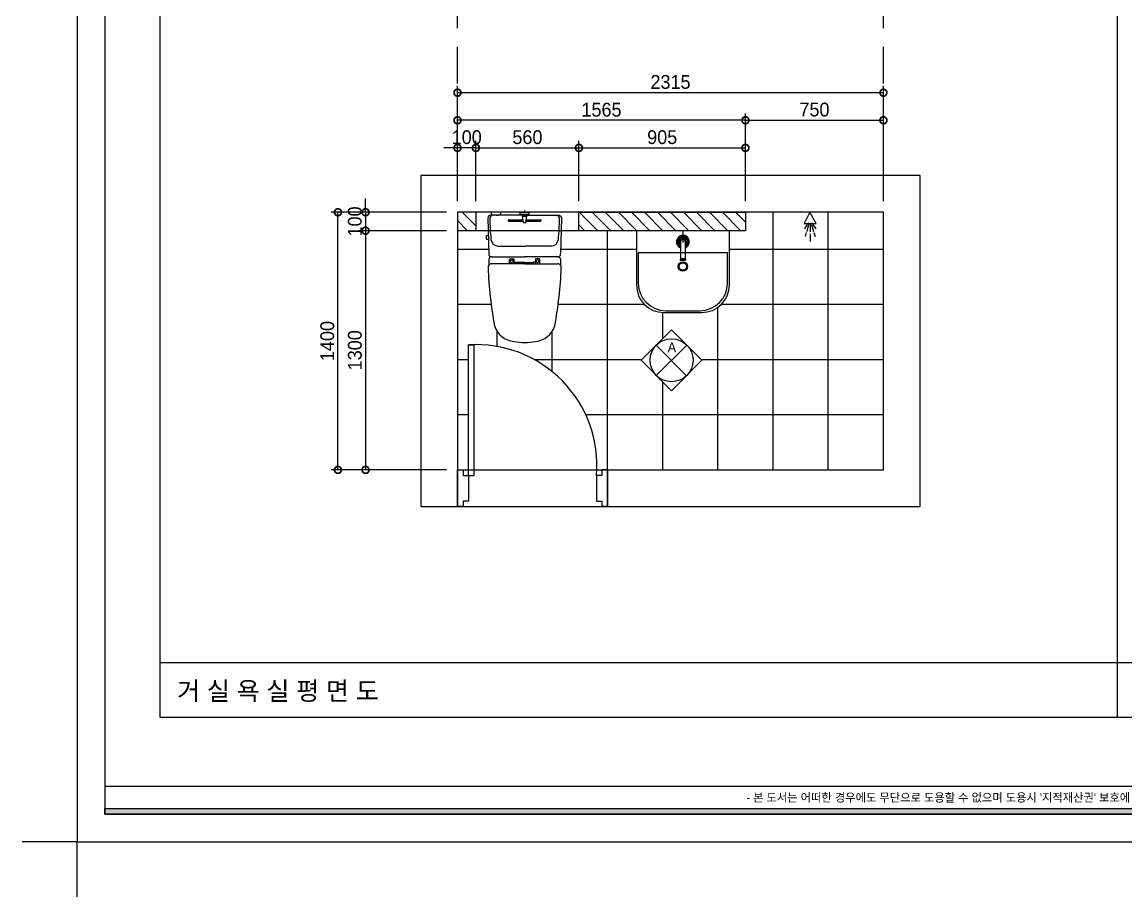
# Model space of a CAD drawing. Header units: inches. Extents: x 88414 to 587042, y -693500 to 27778.
# Drawn here: x 154236 to 160236, y -16874 to -12120 of the extents above; entities that cross this region are included whole.
import ezdxf
from ezdxf.enums import TextEntityAlignment as Align

# ---------------------------------------------------------------- set-up
doc = ezdxf.new("R2010")
doc.units = ezdxf.units.IN
doc.header["$LTSCALE"] = 50
doc.header["$MEASUREMENT"] = 0
doc.linetypes.add('DH-HID2', pattern=[1.2, 0.8, -0.4])
doc.linetypes.add('HIDDEN', pattern=[0.375, 0.25, -0.125])
for name, color, linetype in [('0-ELC TEXT', 7, 'Continuous'), ('03-WAL NEW', 3, 'Continuous'), ('06-FUR', 6, 'Continuous'), ('07-DIM', 5, 'Continuous'), ('07-DIM WAL', 5, 'Continuous'), ('3.기호.계단선', 30, 'Continuous'), ('BATH', 4, 'Continuous'), ('CO-BATH', 6, 'Continuous'), ('F-SYM', 7, 'Continuous'), ('fin', 5, 'Continuous'), ('FORM(YOURNAME)-11', 1, 'Continuous'), ('HL', 6, 'HIDDEN'), ('TOILET-1', 6, 'Continuous'), ('TT1', 7, 'Continuous'), ('도면층2', 2, 'Continuous'), ('도면층4', 4, 'Continuous'), ('도면층5', 5, 'Continuous'), ('면적', 3, 'Continuous'), ('욕실설비', 3, 'Continuous')]:
    doc.layers.add(name, color=color, linetype=linetype)
doc.styles.add('YOURNAME', font='HY울릉도M.TTF')
doc.styles.add('스타일1', font='HY울릉도M.TTF')
doc.styles.add('코레일둥고', font='Korail_Round_Gothic_Medium.ttf')
doc.dimstyles.new('30', dxfattribs={"dimscale": 30, "dimtxt": 2.5, "dimasz": 2.5, "dimexe": 1.25, "dimexo": 2, "dimtad": 1, "dimdec": 0, "dimtxsty": '스타일1', "dimblk": 'DOTSMALL', "dimcen": 2.5, "dimclrd": 1, "dimclre": 1, "dimclrt": 7, "dimadec": 0, "dimazin": 0, "dimtfac": 1, "dimtdec": 0, "dimtix": 1, "dimtmove": 0, "dimatfit": 3, "dimldrblk": 'DOTSMALL', "dimfxl": 0, "dimarcsym": 0})

# ---------------------------------------------------------------- blocks, each defined once
blk = doc.blocks.new('FORM-PLAN')
at = {"layer": 'FORM(YOURNAME)-11'}
h = blk.add_hatch(color=256, dxfattribs=at)
h.dxf.hatch_style = 1
h.paths.add_polyline_path([(-71444, 55115), (10556, 55115), (10556, 54915), (-71444, 54915)])
h.paths.add_polyline_path([(-71444, -2085), (10556, -2085), (10556, -2285), (-71444, -2285)])
at = {"layer": 'Defpoints', "color": 158}
blk.add_line((1346, -1285), (-71444, -1285), dxfattribs=at)
for points in [[(-71444, -2285), (10556, -2285), (10556, 55115), (-71444, 55115)], [(-69444, 53115), (-64, 53115), (-64, 1215), (-69444, 1215)]]:
    blk.add_lwpolyline(points, close=True, dxfattribs=at)
at = {"layer": 'Defpoints', "color": 1}
blk.add_lwpolyline([(-72444, -5285), (-72444, -3285), (-74444, -3285)], dxfattribs=at)
at = {"layer": 'FORM(YOURNAME)-11', "color": 250}
blk.add_lwpolyline([(-72444, -3285), (11556, -3285), (11556, 56115), (-72444, 56115)], close=True, dxfattribs=at)
at = {"layer": 'FORM(YOURNAME)-11'}
blk.add_lwpolyline([(-71444, -2085), (10556, -2085), (10556, -2285), (-71444, -2285)], close=True, dxfattribs=at)
at = {"layer": 'FORM(YOURNAME)-11', "color": 1, "style": 'YOURNAME'}
blk.add_text("- 본 도서는 어떠한 경우에도 무단으로 도용할 수 없으며 도용시 '지적재산권' 보호에 관한 법률에 의거, 법적 분쟁이 발생합니다.  또한 본 도서에 관한 모든 저작권은 당사에 있습니다. -", height=300, dxfattribs=at).set_placement((-32990, -1685), align=Align.MIDDLE_CENTER)
at = {"layer": 'FORM(YOURNAME)-11', "color": 3, "style": 'YOURNAME'}
for tag, height, p in [('1', 450, (9905, 18188)), ('2', 450, (9905, 17544)), ('3', 450, (9905, 16257)), ('4', 450, (9905, 14326)), ('5', 515, (9905, 12009)), ('6', 515, (9905, 9757)), ('7', 515, (9905, 7504)), ('8', 515, (9905, 5252)), ('9', 515, (9905, 2999)), ('10', 515, (5655, 811)), ('11', 515, (9905, 747)), ('12', 515, (5655, -1441)), ('13', 515, (9905, -1441))]:
    blk.add_attdef(tag, text='', height=height, dxfattribs=at).set_placement(p, align=Align.MIDDLE_RIGHT)
blk = doc.blocks.new('*U460')
at = {"layer": 'F-SYM', "xscale": 0.15, "yscale": 0.15, "zscale": 0.15}
blk.add_blockref('FORM-PLAN', (165403.1, -16081.8), dxfattribs=at)
blk = doc.blocks.new('B-003')
blk.add_line((0, 0), (0, -65))
at = {"layer": 'CO-BATH'}
for p, q in [((-252.5, 0), (-252.5, -295)), ((252.5, 0), (-252.5, 0)), ((252.5, -295), (252.5, 0)), ((-102.5, -445), (102.5, -445))]:
    blk.add_line(p, q, dxfattribs=at)
at = {"layer": 'CO-BATH', "color": 8}
for p, q in [((-12.5, -60), (-12.5, -150.5)), ((12.5, -60), (12.5, -150.5)), ((-242.5, -120), (-242.5, -285)), ((242.5, -120), (-242.5, -120)), ((-14.5, -155.5), (-14.5, -160.5)), ((-14.5, -160.5), (14.5, -160.5)), ((-13.5, -150.5), (-13.5, -155.5)), ((13.5, -150.5), (13.5, -155.5)), ((14.5, -155.5), (14.5, -160.5)), ((242.5, -285), (242.5, -120)), ((-92.5, -435), (92.5, -435))]:
    blk.add_line(p, q, dxfattribs=at)
at = {"layer": 'CO-BATH', "color": 251}
for p, q in [((-14.5, -155.5), (14.5, -155.5)), ((-13.5, -150.5), (13.5, -150.5))]:
    blk.add_line(p, q, dxfattribs=at)
at = {"layer": 'CO-BATH', "color": 8}
blk.add_circle((0, -195), 25, dxfattribs=at)
at = {"layer": 'CO-BATH', "color": 251}
blk.add_circle((0, -195), 20, dxfattribs=at)
at = {"layer": 'CO-BATH', "color": 8}
for centre, radius, start, end in [((0, -60), 35, 290.92481, 249.07514), ((0, -60), 12.5, 359.99998, 179.99998), ((-92.5, -285), 150, 180, 270), ((92.5, -285), 150, 270, 0)]:
    blk.add_arc(centre, radius, start, end, dxfattribs=at)
at = {"layer": 'CO-BATH', "color": 251}
for radius, start, end in [(30, 294.62429, 245.37566), (25, 299.99998, 239.99998), (18, 313.98294, 226.01701)]:
    blk.add_arc((0, -60), radius, start, end, dxfattribs=at)
at = {"layer": 'CO-BATH'}
for centre, start, end in [((-102.5, -295), 180, 270), ((102.5, -295), 270, 0)]:
    blk.add_arc(centre, 150, start, end, dxfattribs=at)
blk = doc.blocks.new('AC-8')
at = {"layer": 'BATH'}
for p, q in [((-50.8, 54), (-0.1, 142.7)), ((-0.1, 142.7), (45.4, 54)), ((45.4, 54), (-50.8, 54)), ((-24.7, 46.5), (-46.3, 12.2)), ((-13.5, 47.3), (-27.7, -7.9)), ((-1.6, 49.5), (-1.6, -10.8)), ((10.4, 47.3), (24.5, -7.9)), ((21.6, 46.5), (43.2, 12.2)), ((-31.4, -16.2), (-41.1, -49)), ((-1.6, -27.3), (-1.6, -88.5)), ((28.3, -16.2), (38, -49))]:
    blk.add_line(p, q, dxfattribs=at)
blk = doc.blocks.new('A$C1AC25B95')
at = {"layer": '욕실설비', "color": 8}
for p, q in [((28.3, 72.3), (28.3, 75)), ((53.3, 73.7), (53.3, 75))]:
    blk.add_line(p, q, dxfattribs=at)
at = {"layer": 'TOILET-1', "linetype": 'Continuous', "xscale": 0.873786407766195, "yscale": 0.873786407766195, "zscale": 0.873786407766195, "rotation": 180}
blk.add_blockref('AC-8', (39.7, 124.7), dxfattribs=at)
blk = doc.blocks.new('_DOTSMALL')
at = {"color": 0, "linetype": 'ByBlock', "const_width": 0.5}
blk.add_lwpolyline([(-0.0625, 0, 1), (0.0625, 0, 1)], format="xyb", close=True, dxfattribs=at)
blk = doc.blocks.new('*D392')
at = {"layer": '07-DIM', "color": 1, "lineweight": -2}
for p, q in [((156603.2, -13093.3), (156603.2, -12465.8)), ((158918.2, -13093.3), (158918.2, -12465.8)), ((158918.2, -12503.3), (156603.2, -12503.3))]:
    blk.add_line(p, q, dxfattribs=at)
at = {"layer": 'Defpoints', "color": 0}
for p in [(156603.2, -12503.3), (156603.2, -13153.3), (158918.2, -13153.3)]:
    blk.add_point(p, dxfattribs=at)
at = {"layer": '07-DIM', "color": 1, "lineweight": -2, "xscale": 75, "yscale": 75, "zscale": 75, "rotation": 180}
blk.add_blockref('_DOTSMALL', (156603.2, -12503.3), dxfattribs=at)
at = {"layer": '07-DIM', "color": 1, "lineweight": -2, "xscale": 75, "yscale": 75, "zscale": 75}
blk.add_blockref('_DOTSMALL', (158918.2, -12503.3), dxfattribs=at)
at = {"layer": '07-DIM', "color": 7, "insert": (157760.8, -12445.5), "char_height": 75, "attachment_point": 5, "style": '스타일1'}
blk.add_mtext('2315', dxfattribs=at)
blk = doc.blocks.new('*D393')
at = {"layer": '07-DIM', "color": 1, "lineweight": -2}
for p, q in [((158168.2, -13093.2), (158168.2, -12615.8)), ((158168.2, -12653.2), (158918.2, -12653.2)), ((158918.2, -13093.2), (158918.2, -12615.8))]:
    blk.add_line(p, q, dxfattribs=at)
at = {"layer": 'Defpoints', "color": 0}
for p in [(158918.2, -12653.2), (158168.2, -13153.2), (158918.2, -13153.2)]:
    blk.add_point(p, dxfattribs=at)
at = {"layer": '07-DIM', "color": 1, "lineweight": -2, "xscale": 75, "yscale": 75, "zscale": 75, "rotation": 180}
blk.add_blockref('_DOTSMALL', (158168.2, -12653.2), dxfattribs=at)
at = {"layer": '07-DIM', "color": 1, "lineweight": -2, "xscale": 75, "yscale": 75, "zscale": 75}
blk.add_blockref('_DOTSMALL', (158918.2, -12653.2), dxfattribs=at)
at = {"layer": '07-DIM', "color": 7, "insert": (158543.2, -12595.5), "char_height": 75, "attachment_point": 5, "style": '스타일1'}
blk.add_mtext('750', dxfattribs=at)
blk = doc.blocks.new('*D394')
at = {"layer": '07-DIM', "color": 1, "lineweight": -2}
for p, q in [((156543.3, -13153.3), (155915.8, -13153.3)), ((155953.3, -14553.3), (155953.3, -13153.3)), ((156543.3, -14553.3), (155915.8, -14553.3))]:
    blk.add_line(p, q, dxfattribs=at)
at = {"layer": 'Defpoints', "color": 0}
for p in [(155953.3, -13153.3), (156603.3, -13153.3), (156603.3, -14553.3)]:
    blk.add_point(p, dxfattribs=at)
at = {"layer": '07-DIM', "color": 1, "lineweight": -2, "xscale": 75, "yscale": 75, "zscale": 75}
for p, rotation in [((155953.3, -13153.3), 90), ((155953.3, -14553.3), 270)]:
    blk.add_blockref('_DOTSMALL', p, dxfattribs=dict(at, rotation=rotation))
at = {"layer": '07-DIM', "color": 7, "insert": (155895.5, -13853.3), "char_height": 75, "attachment_point": 5, "rotation": 90, "style": '스타일1'}
blk.add_mtext('1400', dxfattribs=at)
blk = doc.blocks.new('*D395')
at = {"layer": '07-DIM', "color": 1, "lineweight": -2}
for p, q in [((156103.3, -13153.3), (156103.3, -13078.3)), ((156543.3, -13153.3), (156065.8, -13153.3)), ((156103.3, -13153.3), (156103.3, -13253.3)), ((156543.3, -13253.3), (156065.8, -13253.3)), ((156103.3, -13253.3), (156103.3, -13328.3))]:
    blk.add_line(p, q, dxfattribs=at)
at = {"layer": 'Defpoints', "color": 0}
for p in [(156603.3, -13153.3), (156103.3, -13253.3), (156603.3, -13253.3)]:
    blk.add_point(p, dxfattribs=at)
at = {"layer": '07-DIM', "color": 1, "lineweight": -2, "xscale": 75, "yscale": 75, "zscale": 75}
for p, rotation in [((156103.3, -13153.3), 270), ((156103.3, -13253.3), 90)]:
    blk.add_blockref('_DOTSMALL', p, dxfattribs=dict(at, rotation=rotation))
at = {"layer": '07-DIM', "color": 7, "insert": (156045.5, -13203.3), "char_height": 75, "attachment_point": 5, "rotation": 90, "style": '스타일1'}
blk.add_mtext('100', dxfattribs=at)
blk = doc.blocks.new('*D396')
at = {"layer": '07-DIM', "color": 1, "lineweight": -2}
for p, q in [((156543.3, -13253.3), (156065.8, -13253.3)), ((156103.3, -13253.3), (156103.3, -14553.3)), ((156543.3, -14553.3), (156065.8, -14553.3))]:
    blk.add_line(p, q, dxfattribs=at)
at = {"layer": 'Defpoints', "color": 0}
for p in [(156603.3, -13253.3), (156103.3, -14553.3), (156603.3, -14553.3)]:
    blk.add_point(p, dxfattribs=at)
at = {"layer": '07-DIM', "color": 1, "lineweight": -2, "xscale": 75, "yscale": 75, "zscale": 75}
for p, rotation in [((156103.3, -13253.3), 90), ((156103.3, -14553.3), 270)]:
    blk.add_blockref('_DOTSMALL', p, dxfattribs=dict(at, rotation=rotation))
at = {"layer": '07-DIM', "color": 7, "insert": (156045.5, -13903.3), "char_height": 75, "attachment_point": 5, "rotation": 90, "style": '스타일1'}
blk.add_mtext('1300', dxfattribs=at)
blk = doc.blocks.new('*D397')
at = {"layer": '07-DIM', "color": 1, "lineweight": -2}
for p, q in [((156603.2, -13093.2), (156603.2, -12615.8)), ((158168.2, -12653.2), (156603.2, -12653.2)), ((158168.2, -13093.2), (158168.2, -12615.8))]:
    blk.add_line(p, q, dxfattribs=at)
at = {"layer": 'Defpoints', "color": 0}
for p in [(156603.2, -12653.2), (156603.2, -13153.2), (158168.2, -13153.2)]:
    blk.add_point(p, dxfattribs=at)
at = {"layer": '07-DIM', "color": 1, "lineweight": -2, "xscale": 75, "yscale": 75, "zscale": 75, "rotation": 180}
blk.add_blockref('_DOTSMALL', (156603.2, -12653.2), dxfattribs=at)
at = {"layer": '07-DIM', "color": 1, "lineweight": -2, "xscale": 75, "yscale": 75, "zscale": 75}
blk.add_blockref('_DOTSMALL', (158168.2, -12653.2), dxfattribs=at)
at = {"layer": '07-DIM', "color": 7, "insert": (157385.8, -12596.1), "char_height": 75, "attachment_point": 5, "style": '스타일1'}
blk.add_mtext('1565', dxfattribs=at)
blk = doc.blocks.new('*D398')
at = {"layer": '07-DIM', "color": 1, "lineweight": -2}
for p, q in [((156603.2, -13093.2), (156603.2, -12765.7)), ((156703.2, -13093.2), (156703.2, -12765.7)), ((156603.2, -12803.2), (156528.2, -12803.2)), ((156703.2, -12803.2), (156603.2, -12803.2)), ((156703.2, -12803.2), (156778.2, -12803.2))]:
    blk.add_line(p, q, dxfattribs=at)
at = {"layer": 'Defpoints', "color": 0}
for p in [(156603.2, -12803.2), (156603.2, -13153.2), (156703.2, -13153.2)]:
    blk.add_point(p, dxfattribs=at)
at = {"layer": '07-DIM', "color": 1, "lineweight": -2, "xscale": 75, "yscale": 75, "zscale": 75}
blk.add_blockref('_DOTSMALL', (156603.2, -12803.2), dxfattribs=at)
at = {"layer": '07-DIM', "color": 1, "lineweight": -2, "xscale": 75, "yscale": 75, "zscale": 75, "rotation": 180}
blk.add_blockref('_DOTSMALL', (156703.2, -12803.2), dxfattribs=at)
at = {"layer": '07-DIM', "color": 7, "insert": (156653.2, -12745.5), "char_height": 75, "attachment_point": 5, "style": '스타일1'}
blk.add_mtext('100', dxfattribs=at)
blk = doc.blocks.new('*D399')
at = {"layer": '07-DIM', "color": 1, "lineweight": -2}
for p, q in [((156703.2, -13093.2), (156703.2, -12765.7)), ((157263.2, -13093.2), (157263.2, -12765.7)), ((156703.2, -12803.2), (157263.2, -12803.2))]:
    blk.add_line(p, q, dxfattribs=at)
at = {"layer": 'Defpoints', "color": 0}
for p in [(157263.2, -12803.2), (156703.2, -13153.2), (157263.2, -13153.2)]:
    blk.add_point(p, dxfattribs=at)
at = {"layer": '07-DIM', "color": 1, "lineweight": -2, "xscale": 75, "yscale": 75, "zscale": 75, "rotation": 180}
blk.add_blockref('_DOTSMALL', (156703.2, -12803.2), dxfattribs=at)
at = {"layer": '07-DIM', "color": 1, "lineweight": -2, "xscale": 75, "yscale": 75, "zscale": 75}
blk.add_blockref('_DOTSMALL', (157263.2, -12803.2), dxfattribs=at)
at = {"layer": '07-DIM', "color": 7, "insert": (156983.2, -12745.5), "char_height": 75, "attachment_point": 5, "style": '스타일1'}
blk.add_mtext('560', dxfattribs=at)
blk = doc.blocks.new('*D400')
at = {"layer": '07-DIM', "color": 1, "lineweight": -2}
for p, q in [((157263.2, -13093.2), (157263.2, -12765.7)), ((158168.2, -13093.2), (158168.2, -12765.7)), ((157263.2, -12803.2), (158168.2, -12803.2))]:
    blk.add_line(p, q, dxfattribs=at)
at = {"layer": 'Defpoints', "color": 0}
for p in [(158168.2, -12803.2), (157263.2, -13153.2), (158168.2, -13153.2)]:
    blk.add_point(p, dxfattribs=at)
at = {"layer": '07-DIM', "color": 1, "lineweight": -2, "xscale": 75, "yscale": 75, "zscale": 75, "rotation": 180}
blk.add_blockref('_DOTSMALL', (157263.2, -12803.2), dxfattribs=at)
at = {"layer": '07-DIM', "color": 1, "lineweight": -2, "xscale": 75, "yscale": 75, "zscale": 75}
blk.add_blockref('_DOTSMALL', (158168.2, -12803.2), dxfattribs=at)
at = {"layer": '07-DIM', "color": 7, "insert": (157715.8, -12745.5), "char_height": 75, "attachment_point": 5, "style": '스타일1'}
blk.add_mtext('905', dxfattribs=at)

msp = doc.modelspace()

# ---------------------------------------------------------------- hatches: boundary and pattern name
at = {"layer": '03-WAL NEW'}
h = msp.add_hatch(dxfattribs=at)
h.set_pattern_fill('_USER', color=256, scale=50, angle=-45, pattern_type=0)
h.set_pattern_definition([(315, (-4052.5, -18288.5), (35.355339, 35.355339), [])])
h.paths.add_polyline_path([(158168.25, -13153.25), (157263.25, -13153.25), (157263.25, -13253.25), (158168.25, -13253.25)])
h.paths.add_polyline_path([(156703.25, -13153.25), (156603.25, -13153.25), (156603.25, -13253.25), (156703.25, -13253.25)])
at = {"layer": '면적'}
h = msp.add_hatch(dxfattribs=at)
h.set_pattern_fill('_USER', color=8, scale=300, angle=90, pattern_type=0)
h.set_pattern_definition([(90, (158918.25, -14553.25), (-300, 2e-14), [])])
h.paths.add_polyline_path([(158918.25, -13153.25), (158518.25, -13153.25), (158553.165, -13214.327), (158486.929, -13214.327), (158518.25, -13153.25), (158168.25, -13153.25), (158168.25, -13253.25), (158080.75, -13253.25), (158080.75, -13548.25, -0.41421356), (157930.75, -13698.25), (157725.75, -13698.25, -0.41421356), (157575.75, -13548.25), (157575.75, -13253.25), (157263.25, -13253.25), (157166.624, -13253.25), (157163.603, -13380.008, -0.40725239), (157148.607, -13394.651, -0.42023859), (157162.951, -13411.996, -0.00321522), (157162.164, -13440.278, -0.2003232), (157167.515, -13454.727, -0.03612121), (157131.644, -13771.001, -0.29207794), (157026.848, -13856.288, -0.03623467), (156968.25, -13860.54, -0.03623467), (156909.652, -13856.288, -0.29207794), (156804.856, -13771.001, -0.03612121), (156768.985, -13454.727, -0.2003232), (156774.336, -13440.278, -0.00321522), (156773.549, -13411.996, -0.42023859), (156787.893, -13394.651, -0.40725239), (156772.897, -13380.008), (156770.984, -13299.73), (156763.296, -13299.73, -0.41421356), (156759.296, -13295.73), (156759.296, -13283.614, -0.41421356), (156763.296, -13279.614), (156770.504, -13279.614), (156769.876, -13253.25), (156603.25, -13253.25), (156603.25, -14553.25), (156633.25, -14553.25), (156663.25, -14553.25), (156663.25, -13873.25), (156673.434, -13873.25, -0.43897865), (157360.051, -14553.25), (157418.25, -14553.25), (158918.25, -14553.25)])
h.paths.add_polyline_path([(157766.5, -14122.948), (157601.037, -13957.485), (157766.5, -13792.022), (157931.963, -13957.485)], flags=16)
h.paths.add_polyline_path([(157649.5, -13957.485, -1), (157883.5, -13957.485, -1)], flags=0)
h.paths.add_polyline_path([(157729.627, -13929.579), (157807.252, -13929.579), (157807.252, -13845.879), (157729.627, -13845.879)], flags=8)
h = msp.add_hatch(dxfattribs=at)
h.set_pattern_fill('_USER', color=8, scale=300, pattern_type=0)
h.set_pattern_definition([(0, (158918.25, -14553.25), (0, 300), [])])
h.paths.add_polyline_path([(158918.25, -13153.25), (158518.25, -13153.25), (158553.165, -13214.327), (158486.929, -13214.327), (158518.25, -13153.25), (158168.25, -13153.25), (158168.25, -13253.25), (158080.75, -13253.25), (158080.75, -13548.25, -0.41421356), (157930.75, -13698.25), (157725.75, -13698.25, -0.41421356), (157575.75, -13548.25), (157575.75, -13253.25), (157263.25, -13253.25), (157166.624, -13253.25), (157163.603, -13380.008, -0.40725239), (157148.607, -13394.651, -0.42023859), (157162.951, -13411.996, -0.00321522), (157162.164, -13440.278, -0.2003232), (157167.515, -13454.727, -0.03612121), (157131.644, -13771.001, -0.29207794), (157026.848, -13856.288, -0.03623467), (156968.25, -13860.54, -0.03623467), (156909.652, -13856.288, -0.29207794), (156804.856, -13771.001, -0.03612121), (156768.985, -13454.727, -0.2003232), (156774.336, -13440.278, -0.00321522), (156773.549, -13411.996, -0.42023859), (156787.893, -13394.651, -0.40725239), (156772.897, -13380.008), (156770.984, -13299.73), (156763.296, -13299.73, -0.41421356), (156759.296, -13295.73), (156759.296, -13283.614, -0.41421356), (156763.296, -13279.614), (156770.504, -13279.614), (156769.876, -13253.25), (156603.25, -13253.25), (156603.25, -14553.25), (156633.25, -14553.25), (156663.25, -14553.25), (156663.25, -13873.25), (156673.434, -13873.25, -0.43897865), (157360.051, -14553.25), (157418.25, -14553.25), (158918.25, -14553.25)])
h.paths.add_polyline_path([(157931.963, -13957.485), (157766.5, -14122.948), (157601.037, -13957.485), (157766.5, -13792.022)], flags=16)
h.paths.add_polyline_path([(157649.5, -13957.485, -1), (157883.5, -13957.485, -1)], flags=0)
h.paths.add_polyline_path([(157729.627, -13929.579), (157807.252, -13929.579), (157807.252, -13845.879), (157729.627, -13845.879)], flags=8)

# ---------------------------------------------------------------- linework, layer by layer
for p, q in [((156944.25, -13153.25), (156992.25, -13153.25)), ((156968.25, -13153.25), (156968.25, -13144.496))]:
    msp.add_line(p, q)
at = {"layer": '03-WAL NEW'}
for p, q in [((156703.25, -13153.25), (156703.25, -13253.25)), ((157263.25, -13253.25), (156603.25, -13253.25))]:
    msp.add_line(p, q, dxfattribs=at)
msp.add_lwpolyline([(158168.25, -13153.25), (158168.25, -13253.25), (157263.25, -13253.25), (157263.25, -13153.25), (158168.25, -13153.25)], dxfattribs=at)
at = {"layer": 'CO-BATH', "color": 251, "linetype": 'DH-HID2', "ltscale": 5}
for p, q in [((156603.25, -13053.25), (156603.25, -10960.75)), ((158918.25, -13053.25), (158918.25, -10960.75))]:
    msp.add_line(p, q, dxfattribs=at)
at = {"layer": 'F-SYM'}
for p, q in [((160190, -15899.5), (160190, -8114.5)), ((154986.5, -15599.5), (165393.5, -15599.5))]:
    msp.add_line(p, q, dxfattribs=at)
at = {"layer": 'fin', "color": 4}
for p, q in [((156960.271, -13169.651), (156795.658, -13169.651)), ((156812.517, -13168.25), (156800.03, -13168.25)), ((156812.517, -13168.25), (156825.003, -13168.25)), ((156976.229, -13169.651), (157140.842, -13169.651)), ((156823.012, -13336.846), (156968.25, -13336.846)), ((157113.488, -13336.846), (156968.25, -13336.846)), ((156787.893, -13394.651), (156968.25, -13394.651)), ((156968.25, -13433.913), (156788.968, -13433.913)), ((157148.607, -13394.651), (156968.25, -13394.651)), ((156968.25, -13433.913), (157147.532, -13433.913))]:
    msp.add_line(p, q, dxfattribs=at)
for points in [[(156795.658, -13169.651), (156783.246, -13169.651, 0.42120917), (156768.25, -13185.008), (156772.897, -13380.008, 0.00165857)], [(157140.842, -13169.651), (157153.254, -13169.651, -0.42120917), (157168.25, -13185.008), (157163.603, -13380.008, -0.00165857)], [(156787.893, -13394.651, 0.37172398), (156773.494, -13409.357, 0.00351517), (156774.336, -13440.278, 0.32054123)], [(157148.607, -13394.651, -0.37172398), (157163.006, -13409.357, -0.00351517), (157162.164, -13440.278, -0.32054123)]]:
    msp.add_lwpolyline(points, format="xyb", dxfattribs=at)
for centre, radius, start, end in [((157779.587, -13197.473), 1000, 179.311594, 185.9437479), ((156795.658, -13185.651), 16, 90, 179.311594), ((156800.03, -13153.25), 15, 180, 270), ((156825.003, -13153.25), 15, 270, 0), ((157140.842, -13185.651), 16, 0.688406, 90), ((156156.913, -13197.473), 1000, 354.0562521, 0.688406), ((156824.748, -13296.883), 40, 185.9437479, 267.5129081), ((157111.752, -13296.883), 40, 272.4870919, 354.0562521), ((156788.968, -13453.913), 20, 90, 182.3332959), ((156787.893, -13379.651), 15, 181.3650887, 270), ((157147.532, -13453.913), 20, 357.6667041, 90), ((157148.607, -13379.651), 15, 270, 358.6349113), ((158973.045, -13364.92), 2205.889, 182.3332959, 190.6080706), ((154963.455, -13364.92), 2205.889, 349.3919294, 357.6667041), ((156924.026, -13731.598), 125.516, 198.2964007, 263.4240775), ((157012.474, -13731.598), 125.516, 276.5759225, 341.7035993), ((156968.25, -13454.651), 405.889, 261.6992574, 270), ((156968.25, -13454.651), 405.889, 270, 278.3007426)]:
    msp.add_arc(centre, radius, start, end, dxfattribs=at)
at = {"layer": 'HL', "linetype": 'Continuous'}
for p, q in [((156881.75, -13194.25), (156959.736, -13194.25)), ((156944.25, -13163.25), (156944.25, -13153.25)), ((156944.25, -13163.25), (156992.25, -13163.25)), ((156961.308, -13168), (156955.864, -13163.25)), ((156956.913, -13175), (156961.308, -13168)), ((156962.259, -13209.365), (156956.913, -13175)), ((156956.913, -13175), (156979.587, -13175)), ((156961.308, -13168), (156975.192, -13168)), ((156974.241, -13209.365), (156979.587, -13175)), ((156975.192, -13168), (156980.636, -13163.25)), ((156979.587, -13175), (156975.192, -13168)), ((156976.748, -13194.25), (157054.75, -13194.25)), ((156992.25, -13163.25), (156992.25, -13153.25)), ((156881.75, -13201.25), (156960.775, -13201.25)), ((156962.259, -13209.365), (156974.241, -13209.365)), ((156975.716, -13201.25), (157054.75, -13201.25)), ((156759.296, -13283.614), (156759.296, -13295.73)), ((156763.296, -13279.614), (156770.504, -13279.614)), ((156763.296, -13299.73), (156770.984, -13299.73)), ((156968.25, -13426.864), (156921.933, -13426.864)), ((156968.25, -13426.864), (157014.567, -13426.864))]:
    msp.add_line(p, q, dxfattribs=at)
for points in [[(156885.688, -13433.913), (156885.688, -13409.719, -0.41421356), (156889.688, -13405.719), (156906.162, -13405.719, -0.41421356), (156910.162, -13409.719), (156910.162, -13425.291), (156910.162, -13433.913)], [(156910.162, -13425.291), (156919.933, -13425.291, -0.41421356), (156921.933, -13427.291), (156921.933, -13433.913)], [(157026.338, -13425.291), (157016.567, -13425.291, 0.41421356), (157014.567, -13427.291), (157014.567, -13433.913)], [(157050.812, -13433.913), (157050.812, -13409.719, 0.41421356), (157046.812, -13405.719), (157030.338, -13405.719, 0.41421356), (157026.338, -13409.719), (157026.338, -13425.291), (157026.338, -13433.913)]]:
    msp.add_lwpolyline(points, format="xyb", dxfattribs=at)
for centre in [(156898.25, -13419.651), (157038.25, -13419.651)]:
    msp.add_circle(centre, 8, dxfattribs=at)
for centre, radius, start, end in [((156881.75, -13197.75), 3.5, 90, 270), ((157054.75, -13197.75), 3.5, 270, 90), ((156763.296, -13283.614), 4, 90, 180), ((156763.296, -13295.73), 4, 180, 270)]:
    msp.add_arc(centre, radius, start, end, dxfattribs=at)
at = {"layer": 'TT1'}
for p, q in [((157601.037, -13957.485), (157766.5, -13792.022)), ((157931.963, -13957.485), (157766.5, -13792.022)), ((157683.761, -13874.76), (157846.534, -14040.636)), ((157849.239, -13874.76), (157683.773, -14040.221)), ((157766.5, -14122.948), (157601.037, -13957.485)), ((157766.5, -14122.948), (157931.963, -13957.485))]:
    msp.add_line(p, q, dxfattribs=at)
msp.add_circle((157766.5, -13957.485), 117, dxfattribs=at)
at = {"layer": '도면층2'}
for points in [[(156403.25, -12953.25), (156403.25, -14753.25), (159118.25, -14753.25), (159118.25, -12953.25)], [(156603.25, -13153.25), (156603.25, -14553.25), (158918.25, -14553.25), (158918.25, -13153.25)]]:
    msp.add_lwpolyline(points, close=True, dxfattribs=at)
at = {"layer": '도면층4'}
for p, q in [((156663.25, -14583.25), (156663.25, -13873.25)), ((156663.25, -13873.25), (156693.25, -13873.25)), ((156693.25, -14583.25), (156693.25, -13873.806)), ((156603.25, -14753.25), (156603.25, -14553.25)), ((156603.25, -14553.25), (157418.25, -14553.25)), ((156603.25, -14553.25), (156603.25, -14753.25)), ((157418.25, -14553.25), (157418.25, -14753.25)), ((156663.25, -14583.25), (156693.25, -14583.25)), ((156633.25, -14753.25), (156603.25, -14753.25)), ((156603.25, -14753.25), (157418.25, -14753.25)), ((157418.25, -14753.25), (157388.25, -14753.25))]:
    msp.add_line(p, q, dxfattribs=at)
for points in [[(156603.25, -14553.25), (156633.25, -14553.25), (156633.25, -14583.25), (156663.25, -14583.25), (156663.25, -14723.25), (156633.25, -14723.25), (156633.25, -14753.25), (156603.25, -14753.25), (156603.25, -14553.25)], [(157418.25, -14553.25), (157388.25, -14553.25), (157388.25, -14583.25), (157358.25, -14583.25), (157358.25, -14723.25), (157388.25, -14723.25), (157388.25, -14753.25), (157418.25, -14753.25), (157418.25, -14553.25)]]:
    msp.add_lwpolyline(points, dxfattribs=at)
at = {"layer": '도면층5'}
msp.add_arc((156704.106, -14528.928), 656.395, 355.2529002, 93.5686043, dxfattribs=at)

# ---------------------------------------------------------------- block references
at = {"layer": '06-FUR', "xscale": -0.7874015748031495, "yscale": 0.7874015748031495, "zscale": 0.7874015748031495, "rotation": 180}
msp.add_blockref('A$C1AC25B95', (158486.929, -13153.25), dxfattribs=at)
at = {"layer": '07-DIM WAL'}
msp.add_blockref('B-003', (157828.25, -13253.25), dxfattribs=at)
at = {"layer": '3.기호.계단선'}
msp.add_blockref('*U460', (0, 0), dxfattribs=at)

# ---------------------------------------------------------------- texts
at = {"layer": '0-ELC TEXT', "style": '코레일둥고'}
msp.add_text('거 실 욕 실 평 면 도', height=100, dxfattribs=at).set_placement((155078.728, -15804.873))
at = {"layer": 'TT1', "style": '코레일둥고'}
msp.add_text('A', height=54, dxfattribs=at).set_placement((157768.44, -13887.729), align=Align.MIDDLE)

# ---------------------------------------------------------------- dimensions: what is measured, and where the dimension line sits
at = {"layer": '07-DIM'}
for base, p1, p2, picture, middle in [((156603.25, -12503.25), (158918.25, -13153.25), (156603.25, -13153.25), '*D392', (157760.75, -12445.502)), ((156603.25, -12653.25), (158168.25, -13153.25), (156603.25, -13153.25), '*D397', (157385.75, -12596.101)), ((158918.25, -12653.25), (158168.25, -13153.25), (158918.25, -13153.25), '*D393', (158543.25, -12595.502)), ((156603.25, -12803.25), (156703.25, -13153.25), (156603.25, -13153.25), '*D398', (156653.25, -12745.502)), ((157263.25, -12803.25), (156703.25, -13153.25), (157263.25, -13153.25), '*D399', (156983.25, -12745.452)), ((158168.25, -12803.25), (157263.25, -13153.25), (158168.25, -13153.25), '*D400', (157715.75, -12745.452))]:
    dim = msp.add_linear_dim(base=base, p1=p1, p2=p2, dimstyle='30', override={"dimfxl": 1.25}, dxfattribs=at)
    dim.commit()
    dim.dimension.update_dxf_attribs({"geometry": picture, "text_midpoint": middle})
for base, p1, p2, picture, middle in [((156103.25, -13253.25), (156603.25, -13153.25), (156603.25, -13253.25), '*D395', (156045.502, -13203.25)), ((155953.25, -13153.25), (156603.25, -14553.25), (156603.25, -13153.25), '*D394', (155895.502, -13853.25)), ((156103.25, -14553.25), (156603.25, -13253.25), (156603.25, -14553.25), '*D396', (156045.502, -13903.25))]:
    dim = msp.add_linear_dim(base=base, p1=p1, p2=p2, angle=90, dimstyle='30', override={"dimfxl": 1.25}, dxfattribs=at)
    dim.commit()
    dim.dimension.update_dxf_attribs({"geometry": picture, "text_midpoint": middle})

doc.saveas('drawing.dxf')
